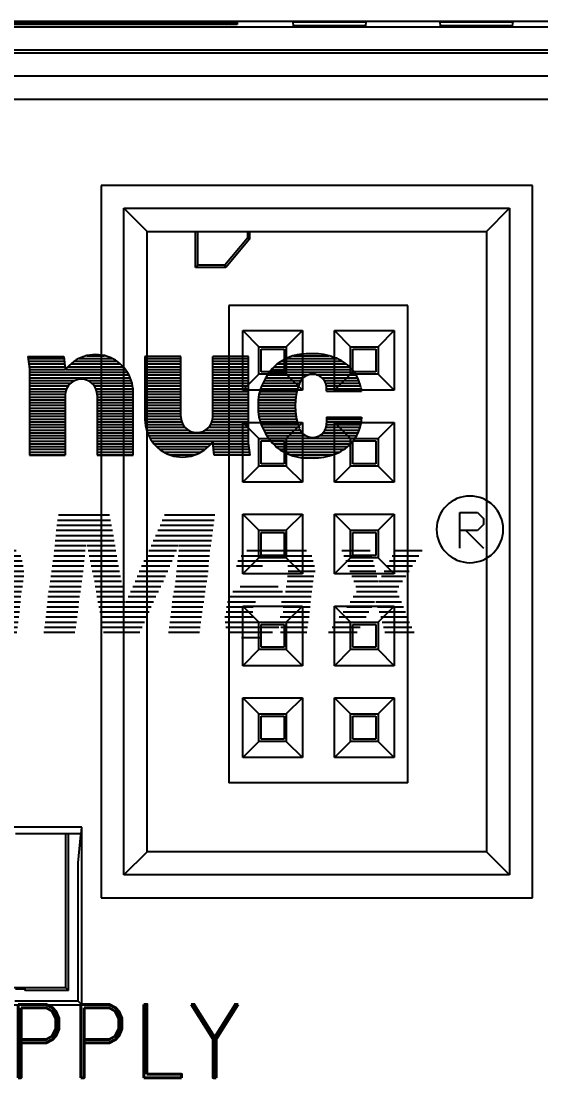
# Model space of a CAD drawing. Header units: inches. Extents: x -4 to 280, y -9 to 35.
# Drawn here: x 36.382 to 36.948, y 16.035 to 17.186 of the extents above; entities that cross this region are included whole.
import ezdxf

# ---------------------------------------------------------------- set-up
doc = ezdxf.new("R2010")
doc.units = ezdxf.units.IN
doc.header["$LTSCALE"] = 0.5
doc.header["$MEASUREMENT"] = 0
for name, color, linetype in [('cpue05', 7, 'Continuous'), ('DATABOLD', 1, 'Continuous'), ('DATAL1', 6, 'Continuous'), ('DATAL3', 181, 'Continuous'), ('PS-COVER', 177, 'Continuous')]:
    doc.layers.add(name, color=color, linetype=linetype)
doc.styles.add('ROMAND', font='romand')

# ---------------------------------------------------------------- blocks, each defined once
blk = doc.blocks.new('IC200CPUE05')
at = {"layer": 'cpue05', "linetype": 'Continuous'}
for p, q in [((-6.7022, 0.4953), (-3.1513, 0.4953)), ((-6.4002, 0.4916), (-6.8552, 0.4917)), ((-6.7101, 0.4941), (-6.4075, 0.4941)), ((-6.4124, 0.4917), (-6.4075, 0.4941)), ((-6.4075, 0.4941), (-6.4002, 0.4942)), ((-6.4075, 0.4941), (-6.4075, 0.4916)), ((-6.4002, 0.4942), (-6.4003, 0.4916)), ((-6.4002, 0.4942), (-6.4002, 0.4916)), ((-6.339, 0.4944), (-6.2597, 0.4944)), ((-6.3385, 0.4901), (-6.339, 0.4944)), ((-6.2602, 0.4901), (-6.3385, 0.4901)), ((-6.2597, 0.4944), (-6.2602, 0.4901)), ((-6.179, 0.4944), (-6.0997, 0.4944)), ((-6.1785, 0.4901), (-6.179, 0.4944)), ((-6.1002, 0.4901), (-6.1785, 0.4901)), ((-6.0997, 0.4944), (-6.1002, 0.4901)), ((-5.4462, 0.4603), (-7.2962, 0.4603)), ((-7.2462, 0.4103), (-5.4962, 0.4103)), ((-6.0783, 0.3163), (-6.5483, 0.3163)), ((-6.5483, 0.3163), (-6.5483, -0.4597)), ((-6.0783, -0.4597), (-6.0783, 0.3163)), ((-6.5235, 0.2915), (-6.1032, 0.2915)), ((-6.5235, -0.4348), (-6.5235, 0.2915)), ((-6.4983, 0.2663), (-6.5235, 0.2915)), ((-6.1283, 0.2663), (-6.1032, 0.2915)), ((-6.1032, 0.2915), (-6.1032, -0.4348)), ((-6.4983, 0.2663), (-6.1283, 0.2663)), ((-6.4983, -0.4097), (-6.4983, 0.2663)), ((-6.4453, 0.227), (-6.4453, 0.2663)), ((-6.4428, 0.2295), (-6.4428, 0.2663)), ((-6.3889, 0.2663), (-6.3889, 0.2588)), ((-6.3865, 0.2663), (-6.3865, 0.2579)), ((-6.1283, 0.2663), (-6.1283, -0.4097)), ((-6.3889, 0.2588), (-6.4135, 0.2295)), ((-6.3865, 0.2579), (-6.4124, 0.227)), ((-6.3865, 0.2579), (-6.3889, 0.2588)), ((-6.4453, 0.227), (-6.4428, 0.2295)), ((-6.4124, 0.227), (-6.4453, 0.227)), ((-6.4135, 0.2295), (-6.4428, 0.2295)), ((-6.4124, 0.227), (-6.4135, 0.2295)), ((-6.409, 0.1856), (-6.409, -0.3344)), ((-6.214, 0.1856), (-6.409, 0.1856)), ((-6.214, -0.3344), (-6.214, 0.1856)), ((-6.394, 0.1581), (-6.329, 0.1581)), ((-6.394, 0.1581), (-6.3765, 0.1406)), ((-6.394, 0.0931), (-6.394, 0.1581)), ((-6.329, 0.1581), (-6.3465, 0.1406)), ((-6.329, 0.1581), (-6.329, 0.0931)), ((-6.294, 0.1581), (-6.229, 0.1581)), ((-6.294, 0.1581), (-6.2765, 0.1406)), ((-6.294, 0.0931), (-6.294, 0.1581)), ((-6.229, 0.1581), (-6.2465, 0.1406)), ((-6.229, 0.1581), (-6.229, 0.0931)), ((-6.3765, 0.1406), (-6.3465, 0.1406)), ((-6.3765, 0.1106), (-6.3765, 0.1406)), ((-6.3465, 0.1406), (-6.3465, 0.1106)), ((-6.2765, 0.1106), (-6.2765, 0.1406)), ((-6.2765, 0.1406), (-6.2465, 0.1406)), ((-6.2465, 0.1406), (-6.2465, 0.1106)), ((-6.374, 0.1381), (-6.349, 0.1381)), ((-6.374, 0.1131), (-6.374, 0.1381)), ((-6.349, 0.1381), (-6.349, 0.1131)), ((-6.274, 0.1381), (-6.249, 0.1381)), ((-6.274, 0.1131), (-6.274, 0.1381)), ((-6.249, 0.1381), (-6.249, 0.1131)), ((-6.3765, 0.1106), (-6.394, 0.0931)), ((-6.3465, 0.1106), (-6.3765, 0.1106)), ((-6.349, 0.1131), (-6.374, 0.1131)), ((-6.3465, 0.1106), (-6.329, 0.0931)), ((-6.2765, 0.1106), (-6.294, 0.0931)), ((-6.2465, 0.1106), (-6.2765, 0.1106)), ((-6.249, 0.1131), (-6.274, 0.1131)), ((-6.2465, 0.1106), (-6.229, 0.0931)), ((-6.329, 0.0931), (-6.394, 0.0931)), ((-6.229, 0.0931), (-6.294, 0.0931)), ((-6.394, -0.0069), (-6.394, 0.0581)), ((-6.394, 0.0581), (-6.329, 0.0581)), ((-6.394, 0.0581), (-6.3765, 0.0406)), ((-6.329, 0.0581), (-6.3465, 0.0406)), ((-6.329, 0.0581), (-6.329, -0.0069)), ((-6.294, -0.0069), (-6.294, 0.0581)), ((-6.294, 0.0581), (-6.229, 0.0581)), ((-6.294, 0.0581), (-6.2765, 0.0406)), ((-6.229, 0.0581), (-6.2465, 0.0406)), ((-6.229, 0.0581), (-6.229, -0.0069)), ((-6.3765, 0.0406), (-6.3465, 0.0406)), ((-6.3765, 0.0106), (-6.3765, 0.0406)), ((-6.374, 0.0381), (-6.349, 0.0381)), ((-6.374, 0.0131), (-6.374, 0.0381)), ((-6.349, 0.0381), (-6.349, 0.0131)), ((-6.3465, 0.0406), (-6.3465, 0.0106)), ((-6.2765, 0.0106), (-6.2765, 0.0406)), ((-6.2765, 0.0406), (-6.2465, 0.0406)), ((-6.274, 0.0381), (-6.249, 0.0381)), ((-6.274, 0.0131), (-6.274, 0.0381)), ((-6.249, 0.0381), (-6.249, 0.0131)), ((-6.2465, 0.0406), (-6.2465, 0.0106)), ((-6.349, 0.0131), (-6.374, 0.0131)), ((-6.249, 0.0131), (-6.274, 0.0131)), ((-6.3765, 0.0106), (-6.394, -0.0069)), ((-6.3465, 0.0106), (-6.3765, 0.0106)), ((-6.3465, 0.0106), (-6.329, -0.0069)), ((-6.2765, 0.0106), (-6.294, -0.0069)), ((-6.2465, 0.0106), (-6.2765, 0.0106)), ((-6.2465, 0.0106), (-6.229, -0.0069)), ((-6.329, -0.0069), (-6.394, -0.0069)), ((-6.229, -0.0069), (-6.294, -0.0069)), ((-6.394, -0.0419), (-6.329, -0.0419)), ((-6.394, -0.0419), (-6.3765, -0.0594)), ((-6.394, -0.1069), (-6.394, -0.0419)), ((-6.329, -0.0419), (-6.3465, -0.0594)), ((-6.329, -0.0419), (-6.329, -0.1069)), ((-6.294, -0.0419), (-6.229, -0.0419)), ((-6.294, -0.0419), (-6.2765, -0.0594)), ((-6.294, -0.1069), (-6.294, -0.0419)), ((-6.229, -0.0419), (-6.2465, -0.0594)), ((-6.229, -0.0419), (-6.229, -0.1069)), ((-6.3765, -0.0594), (-6.3465, -0.0594)), ((-6.3765, -0.0894), (-6.3765, -0.0594)), ((-6.374, -0.0619), (-6.349, -0.0619)), ((-6.374, -0.0869), (-6.374, -0.0619)), ((-6.349, -0.0619), (-6.349, -0.0869)), ((-6.3465, -0.0594), (-6.3465, -0.0894)), ((-6.2765, -0.0894), (-6.2765, -0.0594)), ((-6.2765, -0.0594), (-6.2465, -0.0594)), ((-6.274, -0.0619), (-6.249, -0.0619)), ((-6.274, -0.0869), (-6.274, -0.0619)), ((-6.249, -0.0619), (-6.249, -0.0869)), ((-6.2465, -0.0594), (-6.2465, -0.0894)), ((-6.3765, -0.0894), (-6.394, -0.1069)), ((-6.3465, -0.0894), (-6.3765, -0.0894)), ((-6.349, -0.0869), (-6.374, -0.0869)), ((-6.3465, -0.0894), (-6.329, -0.1069)), ((-6.2765, -0.0894), (-6.294, -0.1069)), ((-6.2465, -0.0894), (-6.2765, -0.0894)), ((-6.249, -0.0869), (-6.274, -0.0869)), ((-6.2465, -0.0894), (-6.229, -0.1069)), ((-6.329, -0.1069), (-6.394, -0.1069)), ((-6.229, -0.1069), (-6.294, -0.1069)), ((-6.394, -0.2069), (-6.394, -0.1419)), ((-6.394, -0.1419), (-6.329, -0.1419)), ((-6.394, -0.1419), (-6.3765, -0.1594)), ((-6.329, -0.1419), (-6.3465, -0.1594)), ((-6.329, -0.1419), (-6.329, -0.2069)), ((-6.294, -0.1419), (-6.229, -0.1419)), ((-6.294, -0.2069), (-6.294, -0.1419)), ((-6.294, -0.1419), (-6.2765, -0.1594)), ((-6.229, -0.1419), (-6.2465, -0.1594)), ((-6.229, -0.1419), (-6.229, -0.2069)), ((-6.3765, -0.1894), (-6.3765, -0.1594)), ((-6.3765, -0.1594), (-6.3465, -0.1594)), ((-6.3465, -0.1594), (-6.3465, -0.1894)), ((-6.2765, -0.1894), (-6.2765, -0.1594)), ((-6.2765, -0.1594), (-6.2465, -0.1594)), ((-6.2465, -0.1594), (-6.2465, -0.1894)), ((-6.374, -0.1869), (-6.374, -0.1619)), ((-6.374, -0.1619), (-6.349, -0.1619)), ((-6.349, -0.1619), (-6.349, -0.1869)), ((-6.274, -0.1869), (-6.274, -0.1619)), ((-6.274, -0.1619), (-6.249, -0.1619)), ((-6.249, -0.1619), (-6.249, -0.1869)), ((-6.3765, -0.1894), (-6.394, -0.2069)), ((-6.3465, -0.1894), (-6.3765, -0.1894)), ((-6.349, -0.1869), (-6.374, -0.1869)), ((-6.3465, -0.1894), (-6.329, -0.2069)), ((-6.2765, -0.1894), (-6.294, -0.2069)), ((-6.2465, -0.1894), (-6.2765, -0.1894)), ((-6.249, -0.1869), (-6.274, -0.1869)), ((-6.2465, -0.1894), (-6.229, -0.2069)), ((-6.329, -0.2069), (-6.394, -0.2069)), ((-6.229, -0.2069), (-6.294, -0.2069)), ((-6.394, -0.2419), (-6.329, -0.2419)), ((-6.394, -0.2419), (-6.3765, -0.2594)), ((-6.394, -0.3069), (-6.394, -0.2419)), ((-6.329, -0.2419), (-6.3465, -0.2594)), ((-6.329, -0.2419), (-6.329, -0.3069)), ((-6.294, -0.2419), (-6.229, -0.2419)), ((-6.294, -0.2419), (-6.2765, -0.2594)), ((-6.294, -0.3069), (-6.294, -0.2419)), ((-6.229, -0.2419), (-6.2465, -0.2594)), ((-6.229, -0.2419), (-6.229, -0.3069)), ((-6.3765, -0.2594), (-6.3465, -0.2594)), ((-6.3765, -0.2894), (-6.3765, -0.2594)), ((-6.374, -0.2619), (-6.349, -0.2619)), ((-6.374, -0.2869), (-6.374, -0.2619)), ((-6.349, -0.2619), (-6.349, -0.2869)), ((-6.3465, -0.2594), (-6.3465, -0.2894)), ((-6.2765, -0.2894), (-6.2765, -0.2594)), ((-6.2765, -0.2594), (-6.2465, -0.2594)), ((-6.274, -0.2619), (-6.249, -0.2619)), ((-6.274, -0.2869), (-6.274, -0.2619)), ((-6.249, -0.2619), (-6.249, -0.2869)), ((-6.2465, -0.2594), (-6.2465, -0.2894)), ((-6.349, -0.2869), (-6.374, -0.2869)), ((-6.249, -0.2869), (-6.274, -0.2869)), ((-6.3765, -0.2894), (-6.394, -0.3069)), ((-6.3465, -0.2894), (-6.3765, -0.2894)), ((-6.3465, -0.2894), (-6.329, -0.3069)), ((-6.2765, -0.2894), (-6.294, -0.3069)), ((-6.2465, -0.2894), (-6.2765, -0.2894)), ((-6.2465, -0.2894), (-6.229, -0.3069)), ((-6.329, -0.3069), (-6.394, -0.3069)), ((-6.229, -0.3069), (-6.294, -0.3069)), ((-6.214, -0.3344), (-6.409, -0.3344)), ((-6.5695, -0.383), (-6.7852, -0.383)), ((-6.5702, -0.39), (-6.6415, -0.39)), ((-6.587, -0.39), (-6.587, -0.5575)), ((-6.5839, -0.5606), (-6.5839, -0.39)), ((-6.5733, -0.4215), (-6.5703, -0.3912)), ((-6.5702, -0.39), (-6.5695, -0.383)), ((-6.5695, -0.5762), (-6.5695, -0.383)), ((-6.5235, -0.4348), (-6.4983, -0.4097)), ((-6.1283, -0.4097), (-6.4983, -0.4097)), ((-6.1032, -0.4348), (-6.1283, -0.4097)), ((-6.5733, -0.5715), (-6.5733, -0.4215)), ((-6.1032, -0.4348), (-6.5235, -0.4348)), ((-6.5483, -0.4597), (-6.0783, -0.4597)), ((-6.7551, -0.5575), (-6.587, -0.5575)), ((-6.6318, -0.5589), (-6.6309, -0.5606)), ((-6.5839, -0.5606), (-6.6309, -0.5606)), ((-6.587, -0.5575), (-6.5839, -0.5606)), ((-6.6423, -0.5719), (-6.5737, -0.5719)), ((-6.5737, -0.5719), (-6.5733, -0.5715)), ((-6.5737, -0.5719), (-6.5695, -0.5762)), ((-6.7852, -0.5762), (-6.5695, -0.5762))]:
    blk.add_line(p, q, dxfattribs=at)
for points in [[(-7.2954, 0.4892), (-7.1778, 0.4892), (-7.0603, 0.4892, 0), (-6.9427, 0.4892), (-6.8251, 0.4892), (-6.7073, 0.4892), (-6.5899, 0.4892), (-6.4733, 0.4892), (-6.3548, 0.4892), (-6.2335, 0.4892), (-6.1196, 0.4892), (-6.0167, 0.4892), (-5.8845, 0.4892), (-5.6809, 0.4892), (-5.4142, 0.4892)], [(-7.3004, 0.4642), (-7.2218, 0.4642, 0), (-7.1432, 0.4642, 0), (-7.0646, 0.4642, 0), (-6.986, 0.4642), (-6.9074, 0.4642), (-6.8288, 0.4642), (-6.7503, 0.4642), (-6.6717, 0.4642), (-6.5931, 0.4642), (-6.5145, 0.4642), (-6.4359, 0.4642), (-6.3573, 0.4642), (-6.2785, 0.4642), (-6.2001, 0.4642), (-6.1222, 0.4642), (-6.0429, 0.4642), (-5.9619, 0.4642), (-5.8857, 0.4642), (-5.8169, 0.4642), (-5.7286, 0.4642), (-5.5925, 0.4642), (-5.4142, 0.4642)], [(-6.5703, -0.3912), (-6.5703, -0.3912, 0.004792), (-6.5703, -0.3911, 0.003311), (-6.5703, -0.3911, 0.002407), (-6.5703, -0.391, 0.00185), (-6.5703, -0.391, 0.001397), (-6.5703, -0.3909, 0.001066), (-6.5703, -0.3909, 0.000967), (-6.5703, -0.3908, 0.000941), (-6.5703, -0.3907, 0.000599), (-6.5703, -0.3906, 0.000198), (-6.5703, -0.3905, 0.0007), (-6.5703, -0.3904, 0.000935), (-6.5703, -0.3902, 0.000379), (-6.5703, -0.39, 0.000186)], [(-6.6418, -0.5588), (-6.6407, -0.5588, -0.000414), (-6.6398, -0.5588, -0.000447), (-6.6388, -0.5588, -0.00047), (-6.6379, -0.5588, -0.00049), (-6.637, -0.5588, -0.000512), (-6.6362, -0.5588, -0.000523), (-6.6355, -0.5588, -0.00064), (-6.6347, -0.5588, -0.0009), (-6.6341, -0.5588, -0.000856), (-6.6335, -0.5588, -0.000313), (-6.633, -0.5589, -0.001589), (-6.6326, -0.5589, -0.005735), (-6.6322, -0.5589, -0.007365), (-6.6318, -0.5589, -0.007396)]]:
    blk.add_lwpolyline(points, format="xyb", dxfattribs=at)
blk.add_lwpolyline([(-6.4124, 0.4916), (-6.4124, 0.4916), (-6.4124, 0.4916), (-6.4124, 0.4916), (-6.4124, 0.4916), (-6.4124, 0.4916), (-6.4124, 0.4917)], dxfattribs=at)
blk = doc.blocks.new('VMAX_R')
at = {"layer": 'DATAL1', "color": 6}
for p, q in [((0.77652, 0.08123), (0.77652, 0.10957)), ((0.77652, 0.10957), (0.79068, 0.10957)), ((0.79068, 0.10957), (0.79541, 0.10485)), ((0.03213, 0.10771), (0.05923, 0.10771)), ((0.0327, 0.10366), (0.05985, 0.10366)), ((0.10004, 0.10366), (0.12652, 0.10366)), ((0.10164, 0.10771), (0.12805, 0.10771)), ((0.45718, 0.10366), (0.49909, 0.10366)), ((0.45777, 0.10771), (0.49824, 0.10771)), ((0.54023, 0.10366), (0.58156, 0.10366)), ((0.54194, 0.10771), (0.58212, 0.10771)), ((0.79541, 0.10485), (0.79541, 0.10012)), ((0.03326, 0.09961), (0.06047, 0.09961)), ((0.03383, 0.09556), (0.06107, 0.09556)), ((0.09683, 0.09556), (0.12347, 0.09556)), ((0.09844, 0.09961), (0.12499, 0.09961)), ((0.45601, 0.09556), (0.50073, 0.09556)), ((0.45659, 0.09961), (0.49993, 0.09961)), ((0.53678, 0.09556), (0.58042, 0.09556)), ((0.53852, 0.09961), (0.58099, 0.09961)), ((0.77652, 0.0954), (0.77651, 0.0954)), ((0.79068, 0.0954), (0.77652, 0.0954)), ((0.78124, 0.0954), (0.79541, 0.08123)), ((0.79541, 0.10012), (0.79068, 0.0954)), ((0.03456, 0.09151), (0.06146, 0.09151)), ((0.03531, 0.08746), (0.06185, 0.08746)), ((0.09358, 0.08746), (0.12015, 0.08746)), ((0.09521, 0.09151), (0.12182, 0.09151)), ((0.45526, 0.08746), (0.50211, 0.08746)), ((0.45562, 0.09151), (0.50142, 0.09151)), ((0.53316, 0.08746), (0.5793, 0.08746)), ((0.53497, 0.09151), (0.57986, 0.09151)), ((0.03606, 0.08341), (0.06224, 0.08341)), ((0.03681, 0.07936), (0.06266, 0.07936)), ((0.09033, 0.07936), (0.11681, 0.07936)), ((0.09196, 0.08341), (0.11848, 0.08341)), ((0.14117, 0.07936), (0.1859, 0.07936)), ((0.21486, 0.07936), (0.23544, 0.07936)), ((0.24244, 0.07936), (0.26744, 0.07936)), ((0.2937, 0.07936), (0.34091, 0.07936)), ((0.37689, 0.07936), (0.42431, 0.07936)), ((0.45455, 0.07936), (0.47917, 0.07936)), ((0.45491, 0.08341), (0.4796, 0.08341)), ((0.48049, 0.08341), (0.50279, 0.08341)), ((0.48134, 0.07936), (0.50345, 0.07936)), ((0.52948, 0.07936), (0.55145, 0.07936)), ((0.53136, 0.08341), (0.55316, 0.08341)), ((0.55337, 0.07936), (0.57817, 0.07936)), ((0.5538, 0.08341), (0.57873, 0.08341)), ((0.60734, 0.07936), (0.65473, 0.07936)), ((0.68277, 0.07936), (0.70548, 0.07936)), ((0.72476, 0.07936), (0.74666, 0.07936)), ((0.03746, 0.07531), (0.06328, 0.07531)), ((0.03802, 0.07126), (0.0639, 0.07126)), ((0.03859, 0.06721), (0.06452, 0.06721)), ((0.08544, 0.06721), (0.11162, 0.06721)), ((0.08707, 0.07126), (0.11336, 0.07126)), ((0.0887, 0.07531), (0.1151, 0.07531)), ((0.12995, 0.06721), (0.15067, 0.06721)), ((0.13232, 0.07126), (0.19218, 0.07126)), ((0.13468, 0.07531), (0.1907, 0.07531)), ((0.17234, 0.06721), (0.1931, 0.06721)), ((0.21349, 0.06721), (0.27099, 0.06721)), ((0.21395, 0.07126), (0.27062, 0.07126)), ((0.21441, 0.07531), (0.23475, 0.07531)), ((0.23798, 0.07531), (0.27024, 0.07531)), ((0.28287, 0.06721), (0.30454, 0.06721)), ((0.28441, 0.07126), (0.34723, 0.07126)), ((0.28729, 0.07531), (0.34564, 0.07531)), ((0.32595, 0.06721), (0.34836, 0.06721)), ((0.36878, 0.06721), (0.38951, 0.06721)), ((0.36997, 0.07126), (0.42892, 0.07126)), ((0.37241, 0.07531), (0.42787, 0.07531)), ((0.40961, 0.06721), (0.42984, 0.06721)), ((0.4529, 0.06721), (0.47787, 0.06721)), ((0.45348, 0.07126), (0.4783, 0.07126)), ((0.45407, 0.07531), (0.47873, 0.07531)), ((0.48218, 0.07531), (0.5041, 0.07531)), ((0.48303, 0.07126), (0.50475, 0.07126)), ((0.48387, 0.06721), (0.5054, 0.06721)), ((0.52376, 0.06721), (0.54632, 0.06721)), ((0.52567, 0.07126), (0.54803, 0.07126)), ((0.52757, 0.07531), (0.54974, 0.07531)), ((0.55208, 0.06721), (0.57697, 0.06721)), ((0.5525, 0.07126), (0.57734, 0.07126)), ((0.55293, 0.07531), (0.57771, 0.07531)), ((0.59916, 0.06721), (0.61995, 0.06721)), ((0.60039, 0.07126), (0.66013, 0.07126)), ((0.60286, 0.07531), (0.659, 0.07531)), ((0.64006, 0.06721), (0.66108, 0.06721)), ((0.68442, 0.07531), (0.7066, 0.07531)), ((0.68606, 0.07126), (0.70773, 0.07126)), ((0.6877, 0.06721), (0.70882, 0.06721)), ((0.71863, 0.06721), (0.73899, 0.06721)), ((0.72068, 0.07126), (0.74154, 0.07126)), ((0.72272, 0.07531), (0.7441, 0.07531)), ((0.03916, 0.06316), (0.06513, 0.06316)), ((0.03973, 0.05911), (0.06572, 0.05911)), ((0.08221, 0.05911), (0.10815, 0.05911)), ((0.08381, 0.06316), (0.10988, 0.06316)), ((0.1275, 0.05911), (0.14849, 0.05911)), ((0.12871, 0.06316), (0.14924, 0.06316)), ((0.17344, 0.05911), (0.19365, 0.05911)), ((0.17351, 0.06316), (0.19356, 0.06316)), ((0.21258, 0.05911), (0.23396, 0.05911)), ((0.21303, 0.06316), (0.23593, 0.06316)), ((0.25027, 0.06316), (0.271, 0.06316)), ((0.25108, 0.05911), (0.27051, 0.05911)), ((0.28146, 0.05911), (0.30292, 0.05911)), ((0.28198, 0.06316), (0.30292, 0.06316)), ((0.40934, 0.05911), (0.4303, 0.05911)), ((0.40967, 0.06316), (0.43041, 0.06316)), ((0.45173, 0.05911), (0.477, 0.05911)), ((0.45231, 0.06316), (0.47743, 0.06316)), ((0.48472, 0.06316), (0.50624, 0.06316)), ((0.48556, 0.05911), (0.50709, 0.05911)), ((0.52033, 0.05911), (0.5429, 0.05911)), ((0.52205, 0.06316), (0.54461, 0.06316)), ((0.55126, 0.05911), (0.57614, 0.05911)), ((0.55167, 0.06316), (0.5766, 0.06316)), ((0.63975, 0.05911), (0.66074, 0.05911)), ((0.64012, 0.06316), (0.66167, 0.06316)), ((0.68931, 0.06316), (0.70978, 0.06316)), ((0.69086, 0.05911), (0.71075, 0.05911)), ((0.71439, 0.05911), (0.73366, 0.05911)), ((0.71651, 0.06316), (0.73637, 0.06316)), ((0.04032, 0.05506), (0.06631, 0.05506)), ((0.04091, 0.05101), (0.06689, 0.05101)), ((0.079, 0.05101), (0.1047, 0.05101)), ((0.0806, 0.05506), (0.10642, 0.05506)), ((0.12559, 0.05101), (0.19262, 0.05101)), ((0.12629, 0.05506), (0.14778, 0.05506)), ((0.17249, 0.05506), (0.19308, 0.05506)), ((0.21153, 0.05101), (0.23278, 0.05101)), ((0.21212, 0.05506), (0.23337, 0.05506)), ((0.25106, 0.05506), (0.27019, 0.05506)), ((0.28183, 0.05506), (0.30793, 0.05506)), ((0.28291, 0.05101), (0.33425, 0.05101)), ((0.37149, 0.05101), (0.40117, 0.05101)), ((0.40838, 0.05101), (0.42916, 0.05101)), ((0.40901, 0.05506), (0.42973, 0.05506)), ((0.45059, 0.05101), (0.4759, 0.05101)), ((0.45116, 0.05506), (0.47652, 0.05506)), ((0.48636, 0.05506), (0.50793, 0.05506)), ((0.48701, 0.05101), (0.50873, 0.05101)), ((0.51689, 0.05101), (0.53916, 0.05101)), ((0.51862, 0.05506), (0.54118, 0.05506)), ((0.55016, 0.05101), (0.57496, 0.05101)), ((0.55084, 0.05506), (0.57555, 0.05506)), ((0.60226, 0.05101), (0.63226, 0.05101)), ((0.63875, 0.05101), (0.65956, 0.05101)), ((0.63938, 0.05506), (0.66015, 0.05506)), ((0.69242, 0.05506), (0.71171, 0.05506)), ((0.69397, 0.05101), (0.72823, 0.05101)), ((0.71227, 0.05506), (0.73094, 0.05506)), ((0.04149, 0.04696), (0.06748, 0.04696)), ((0.04208, 0.04291), (0.06808, 0.04291)), ((0.07551, 0.04291), (0.10125, 0.04291)), ((0.07734, 0.04696), (0.10298, 0.04696)), ((0.12476, 0.04291), (0.14583, 0.04291)), ((0.12518, 0.04696), (0.19228, 0.04696)), ((0.21021, 0.04291), (0.23131, 0.04291)), ((0.21087, 0.04696), (0.23206, 0.04696)), ((0.28477, 0.04696), (0.34293, 0.04696)), ((0.29156, 0.04291), (0.34566, 0.04291)), ((0.3626, 0.04291), (0.42803, 0.04291)), ((0.36599, 0.04696), (0.40551, 0.04696)), ((0.4077, 0.04696), (0.42859, 0.04696)), ((0.44951, 0.04291), (0.47464, 0.04291)), ((0.45003, 0.04696), (0.47527, 0.04696)), ((0.48766, 0.04696), (0.5094, 0.04696)), ((0.48831, 0.04291), (0.51006, 0.04291)), ((0.51327, 0.04291), (0.53514, 0.04291)), ((0.51508, 0.04696), (0.53715, 0.04696)), ((0.54878, 0.04291), (0.57379, 0.04291)), ((0.54947, 0.04696), (0.57438, 0.04696)), ((0.59299, 0.04291), (0.65839, 0.04291)), ((0.59635, 0.04696), (0.63587, 0.04696)), ((0.63806, 0.04696), (0.65897, 0.04696)), ((0.69195, 0.04291), (0.72845, 0.04291)), ((0.69447, 0.04696), (0.72668, 0.04696)), ((0.04265, 0.03886), (0.06867, 0.03886)), ((0.04322, 0.03481), (0.06927, 0.03481)), ((0.07185, 0.03481), (0.09775, 0.03481)), ((0.07368, 0.03886), (0.0995, 0.03886)), ((0.1235, 0.03481), (0.1452, 0.03481)), ((0.12435, 0.03886), (0.14552, 0.03886)), ((0.20911, 0.03481), (0.23, 0.03481)), ((0.20957, 0.03886), (0.23056, 0.03886)), ((0.31695, 0.03886), (0.34674, 0.03886)), ((0.32449, 0.03481), (0.34639, 0.03481)), ((0.36021, 0.03481), (0.38197, 0.03481)), ((0.36137, 0.03886), (0.38384, 0.03886)), ((0.40451, 0.03886), (0.42762, 0.03886)), ((0.40571, 0.03481), (0.42721, 0.03481)), ((0.44872, 0.03481), (0.47367, 0.03481)), ((0.44911, 0.03886), (0.4741, 0.03886)), ((0.48905, 0.03886), (0.51073, 0.03886)), ((0.4899, 0.03481), (0.53156, 0.03481)), ((0.51147, 0.03886), (0.53327, 0.03886)), ((0.54779, 0.03481), (0.57261, 0.03481)), ((0.54822, 0.03886), (0.5732, 0.03886)), ((0.59139, 0.03481), (0.61234, 0.03481)), ((0.59217, 0.03886), (0.6142, 0.03886)), ((0.63492, 0.03886), (0.658, 0.03886)), ((0.63615, 0.03481), (0.65761, 0.03481)), ((0.68688, 0.03481), (0.70659, 0.03481)), ((0.68944, 0.03886), (0.70883, 0.03886)), ((0.70983, 0.03886), (0.73022, 0.03886)), ((0.71118, 0.03481), (0.73196, 0.03481)), ((0.04379, 0.03076), (0.096, 0.03076)), ((0.04436, 0.02671), (0.09426, 0.02671)), ((0.1235, 0.03076), (0.14424, 0.03076)), ((0.12449, 0.02671), (0.14533, 0.02671)), ((0.16742, 0.02671), (0.1883, 0.02671)), ((0.2082, 0.02671), (0.22904, 0.02671)), ((0.20865, 0.03076), (0.22952, 0.03076)), ((0.27659, 0.02671), (0.29941, 0.02671)), ((0.32357, 0.02671), (0.34412, 0.02671)), ((0.32454, 0.03076), (0.34521, 0.03076)), ((0.35945, 0.02671), (0.38143, 0.02671)), ((0.3597, 0.03076), (0.38107, 0.03076)), ((0.4036, 0.02671), (0.42636, 0.02671)), ((0.40571, 0.03076), (0.4268, 0.03076)), ((0.44791, 0.02671), (0.47281, 0.02671)), ((0.44833, 0.03076), (0.47324, 0.03076)), ((0.49074, 0.03076), (0.52985, 0.03076)), ((0.49159, 0.02671), (0.52814, 0.02671)), ((0.54692, 0.02671), (0.57143, 0.02671)), ((0.54735, 0.03076), (0.57202, 0.03076)), ((0.5899, 0.02671), (0.6126, 0.02671)), ((0.59093, 0.03076), (0.61217, 0.03076)), ((0.63398, 0.02671), (0.6568, 0.02671)), ((0.63615, 0.03076), (0.65722, 0.03076)), ((0.68087, 0.02671), (0.7021, 0.02671)), ((0.68388, 0.03076), (0.70434, 0.03076)), ((0.71253, 0.03076), (0.73349, 0.03076)), ((0.71388, 0.02671), (0.73501, 0.02671)), ((0.04495, 0.02266), (0.09254, 0.02266)), ((0.04553, 0.01861), (0.09081, 0.01861)), ((0.12556, 0.02266), (0.15365, 0.02266)), ((0.12664, 0.01861), (0.18374, 0.01861)), ((0.15888, 0.02266), (0.1868, 0.02266)), ((0.20731, 0.01861), (0.22807, 0.01861)), ((0.20775, 0.02266), (0.22856, 0.02266)), ((0.2771, 0.02266), (0.30194, 0.02266)), ((0.27874, 0.01861), (0.34008, 0.01861)), ((0.31724, 0.02266), (0.34303, 0.02266)), ((0.35973, 0.02266), (0.38814, 0.02266)), ((0.36025, 0.01861), (0.40236, 0.01861)), ((0.39593, 0.02266), (0.42579, 0.02266)), ((0.40392, 0.01861), (0.42523, 0.01861)), ((0.44673, 0.01861), (0.47156, 0.01861)), ((0.44732, 0.02266), (0.47221, 0.02266)), ((0.49229, 0.02266), (0.52628, 0.02266)), ((0.49294, 0.01861), (0.52438, 0.01861)), ((0.54571, 0.01861), (0.5703, 0.01861)), ((0.54634, 0.02266), (0.57087, 0.02266)), ((0.59018, 0.02266), (0.61875, 0.02266)), ((0.5907, 0.01861), (0.63274, 0.01861)), ((0.6271, 0.02266), (0.65622, 0.02266)), ((0.63441, 0.01861), (0.65563, 0.01861)), ((0.67514, 0.01861), (0.69741, 0.01861)), ((0.67791, 0.02266), (0.69977, 0.02266)), ((0.71502, 0.02266), (0.73653, 0.02266)), ((0.71608, 0.01861), (0.7384, 0.01861)), ((0.04612, 0.01456), (0.08909, 0.01456)), ((0.12984, 0.01456), (0.18019, 0.01456)), ((0.13826, 0.01051), (0.17137, 0.01051)), ((0.20688, 0.01456), (0.22759, 0.01456)), ((0.28204, 0.01456), (0.33583, 0.01456)), ((0.29174, 0.01051), (0.32835, 0.01051)), ((0.36291, 0.01456), (0.39734, 0.01456)), ((0.37223, 0.01051), (0.38762, 0.01051)), ((0.40323, 0.01456), (0.42466, 0.01456)), ((0.44614, 0.01456), (0.47091, 0.01456)), ((0.49359, 0.01456), (0.52247, 0.01456)), ((0.54509, 0.01456), (0.56973, 0.01456)), ((0.59395, 0.01456), (0.62777, 0.01456)), ((0.60321, 0.01051), (0.6186, 0.01051)), ((0.63406, 0.01456), (0.65504, 0.01456)), ((0.67237, 0.01456), (0.69505, 0.01456)), ((0.71714, 0.01456), (0.74029, 0.01456))]:
    blk.add_line(p, q, dxfattribs=at)
for start, end in [(90, 270), (270, 90)]:
    blk.add_arc((0.78459, 0.09628), 0.02646, start, end, dxfattribs=at)
blk = doc.blocks.new('IC200PWR002')
at = {"layer": 'DATAL3', "color": 0}
for p, q in [((-3.4851, -0.4205, -1.123), (-3.446, -0.4205, -1.123)), ((-3.4848, -0.4235, -1.123), (-3.4456, -0.4235, -1.123)), ((-3.4348, -0.4235, -1.123), (-3.3885, -0.4235, -1.123)), ((-3.4297, -0.4205, -1.123), (-3.3936, -0.4205, -1.123)), ((-3.4214, -0.4175, -1.123), (-3.4019, -0.4175, -1.123)), ((-3.3579, -0.4205, -1.123), (-3.3188, -0.4205, -1.123)), ((-3.3579, -0.4235, -1.123), (-3.3188, -0.4235, -1.123)), ((-3.284, -0.4205, -1.123), (-3.2449, -0.4205, -1.123)), ((-3.284, -0.4235, -1.123), (-3.2449, -0.4235, -1.123)), ((-3.2094, -0.4235, -1.123), (-3.1431, -0.4235, -1.123)), ((-3.2039, -0.4205, -1.123), (-3.1489, -0.4205, -1.123)), ((-3.196, -0.4175, -1.123), (-3.1576, -0.4175, -1.123)), ((-3.4844, -0.4265, -1.123), (-3.4453, -0.4265, -1.123)), ((-3.4841, -0.4295, -1.123), (-3.4449, -0.4295, -1.123)), ((-3.4838, -0.4325, -1.123), (-3.4447, -0.4325, -1.123)), ((-3.4838, -0.4355, -1.123), (-3.377, -0.4355, -1.123)), ((-3.4443, -0.4325, -1.123), (-3.3791, -0.4325, -1.123)), ((-3.4418, -0.4295, -1.123), (-3.3816, -0.4295, -1.123)), ((-3.4387, -0.4265, -1.123), (-3.3847, -0.4265, -1.123)), ((-3.3579, -0.4265, -1.123), (-3.3188, -0.4265, -1.123)), ((-3.3579, -0.4295, -1.123), (-3.3188, -0.4295, -1.123)), ((-3.3579, -0.4325, -1.123), (-3.3188, -0.4325, -1.123)), ((-3.3579, -0.4355, -1.123), (-3.3188, -0.4355, -1.123)), ((-3.284, -0.4265, -1.123), (-3.2449, -0.4265, -1.123)), ((-3.284, -0.4295, -1.123), (-3.2449, -0.4295, -1.123)), ((-3.284, -0.4325, -1.123), (-3.2449, -0.4325, -1.123)), ((-3.284, -0.4355, -1.123), (-3.2449, -0.4355, -1.123)), ((-3.2222, -0.4355, -1.123), (-3.1297, -0.4355, -1.123)), ((-3.2197, -0.4325, -1.123), (-3.1321, -0.4325, -1.123)), ((-3.217, -0.4295, -1.123), (-3.135, -0.4295, -1.123)), ((-3.2137, -0.4265, -1.123), (-3.1387, -0.4265, -1.123)), ((-3.4838, -0.4385, -1.123), (-3.3753, -0.4385, -1.123)), ((-3.4838, -0.4415, -1.123), (-3.3739, -0.4415, -1.123)), ((-3.4838, -0.4445, -1.123), (-3.4344, -0.4445, -1.123)), ((-3.4838, -0.4475, -1.123), (-3.439, -0.4475, -1.123)), ((-3.4201, -0.4445, -1.123), (-3.3728, -0.4445, -1.123)), ((-3.4156, -0.4475, -1.123), (-3.3719, -0.4475, -1.123)), ((-3.3579, -0.4385, -1.123), (-3.3188, -0.4385, -1.123)), ((-3.3579, -0.4415, -1.123), (-3.3188, -0.4415, -1.123)), ((-3.3579, -0.4445, -1.123), (-3.3188, -0.4445, -1.123)), ((-3.3579, -0.4475, -1.123), (-3.3188, -0.4475, -1.123)), ((-3.284, -0.4385, -1.123), (-3.2449, -0.4385, -1.123)), ((-3.284, -0.4415, -1.123), (-3.2449, -0.4415, -1.123)), ((-3.284, -0.4445, -1.123), (-3.2449, -0.4445, -1.123)), ((-3.284, -0.4475, -1.123), (-3.2449, -0.4475, -1.123)), ((-3.2294, -0.4475, -1.123), (-3.1895, -0.4475, -1.123)), ((-3.2279, -0.4445, -1.123), (-3.1879, -0.4445, -1.123)), ((-3.2262, -0.4415, -1.123), (-3.1852, -0.4415, -1.123)), ((-3.2243, -0.4385, -1.123), (-3.1797, -0.4385, -1.123)), ((-3.1708, -0.4385, -1.123), (-3.1277, -0.4385, -1.123)), ((-3.1653, -0.4415, -1.123), (-3.1261, -0.4415, -1.123)), ((-3.1626, -0.4445, -1.123), (-3.1248, -0.4445, -1.123)), ((-3.161, -0.4475, -1.123), (-3.1237, -0.4475, -1.123)), ((-3.4838, -0.4505, -1.123), (-3.4416, -0.4505, -1.123)), ((-3.4838, -0.4535, -1.123), (-3.4433, -0.4535, -1.123)), ((-3.4838, -0.4565, -1.123), (-3.4442, -0.4565, -1.123)), ((-3.4838, -0.4595, -1.123), (-3.4447, -0.4595, -1.123)), ((-3.4129, -0.4505, -1.123), (-3.3713, -0.4505, -1.123)), ((-3.4113, -0.4535, -1.123), (-3.3709, -0.4535, -1.123)), ((-3.4103, -0.4565, -1.123), (-3.3707, -0.4565, -1.123)), ((-3.4099, -0.4595, -1.123), (-3.3707, -0.4595, -1.123)), ((-3.3579, -0.4505, -1.123), (-3.3188, -0.4505, -1.123)), ((-3.3579, -0.4535, -1.123), (-3.3188, -0.4535, -1.123)), ((-3.3579, -0.4565, -1.123), (-3.3188, -0.4565, -1.123)), ((-3.3579, -0.4595, -1.123), (-3.3188, -0.4595, -1.123)), ((-3.284, -0.4505, -1.123), (-3.2449, -0.4505, -1.123)), ((-3.284, -0.4535, -1.123), (-3.2449, -0.4535, -1.123)), ((-3.284, -0.4565, -1.123), (-3.2449, -0.4565, -1.123)), ((-3.284, -0.4595, -1.123), (-3.2449, -0.4595, -1.123)), ((-3.2336, -0.4595, -1.123), (-3.193, -0.4595, -1.123)), ((-3.2328, -0.4565, -1.123), (-3.1924, -0.4565, -1.123)), ((-3.2319, -0.4535, -1.123), (-3.1916, -0.4535, -1.123)), ((-3.2307, -0.4505, -1.123), (-3.1906, -0.4505, -1.123)), ((-3.1602, -0.4505, -1.123), (-3.1229, -0.4505, -1.123)), ((-3.1599, -0.4535, -1.123), (-3.1224, -0.4535, -1.123)), ((-3.4838, -0.4625, -1.123), (-3.4447, -0.4625, -1.123)), ((-3.4838, -0.4655, -1.123), (-3.4447, -0.4655, -1.123)), ((-3.4838, -0.4685, -1.123), (-3.4447, -0.4685, -1.123)), ((-3.4838, -0.4715, -1.123), (-3.4447, -0.4715, -1.123)), ((-3.4099, -0.4625, -1.123), (-3.3707, -0.4625, -1.123)), ((-3.4099, -0.4655, -1.123), (-3.3707, -0.4655, -1.123)), ((-3.4099, -0.4685, -1.123), (-3.3707, -0.4685, -1.123)), ((-3.4099, -0.4715, -1.123), (-3.3707, -0.4715, -1.123)), ((-3.3579, -0.4625, -1.123), (-3.3188, -0.4625, -1.123)), ((-3.3579, -0.4655, -1.123), (-3.3188, -0.4655, -1.123)), ((-3.3579, -0.4685, -1.123), (-3.3188, -0.4685, -1.123)), ((-3.3579, -0.4715, -1.123), (-3.3188, -0.4715, -1.123)), ((-3.284, -0.4625, -1.123), (-3.2449, -0.4625, -1.123)), ((-3.284, -0.4655, -1.123), (-3.2449, -0.4655, -1.123)), ((-3.284, -0.4685, -1.123), (-3.2449, -0.4685, -1.123)), ((-3.284, -0.4715, -1.123), (-3.2449, -0.4715, -1.123)), ((-3.2346, -0.4685, -1.123), (-3.1941, -0.4685, -1.123)), ((-3.2346, -0.4715, -1.123), (-3.1942, -0.4715, -1.123)), ((-3.2345, -0.4655, -1.123), (-3.1939, -0.4655, -1.123)), ((-3.2341, -0.4625, -1.123), (-3.1935, -0.4625, -1.123)), ((-3.4838, -0.4745, -1.123), (-3.4447, -0.4745, -1.123)), ((-3.4838, -0.4775, -1.123), (-3.4447, -0.4775, -1.123)), ((-3.4838, -0.4805, -1.123), (-3.4447, -0.4805, -1.123)), ((-3.4838, -0.4835, -1.123), (-3.4447, -0.4835, -1.123)), ((-3.4099, -0.4745, -1.123), (-3.3707, -0.4745, -1.123)), ((-3.4099, -0.4775, -1.123), (-3.3707, -0.4775, -1.123)), ((-3.4099, -0.4805, -1.123), (-3.3707, -0.4805, -1.123)), ((-3.4099, -0.4835, -1.123), (-3.3707, -0.4835, -1.123)), ((-3.3579, -0.4745, -1.123), (-3.3188, -0.4745, -1.123)), ((-3.3579, -0.4775, -1.123), (-3.3188, -0.4775, -1.123)), ((-3.3579, -0.4805, -1.123), (-3.3188, -0.4805, -1.123)), ((-3.3579, -0.4835, -1.123), (-3.3188, -0.4835, -1.123)), ((-3.284, -0.4745, -1.123), (-3.2449, -0.4745, -1.123)), ((-3.284, -0.4775, -1.123), (-3.2449, -0.4775, -1.123)), ((-3.284, -0.4805, -1.123), (-3.2449, -0.4805, -1.123)), ((-3.284, -0.4835, -1.123), (-3.2449, -0.4835, -1.123)), ((-3.2347, -0.4745, -1.123), (-3.1942, -0.4745, -1.123)), ((-3.2346, -0.4775, -1.123), (-3.194, -0.4775, -1.123)), ((-3.2343, -0.4805, -1.123), (-3.1937, -0.4805, -1.123)), ((-3.2338, -0.4835, -1.123), (-3.1932, -0.4835, -1.123)), ((-3.4838, -0.4865, -1.123), (-3.4447, -0.4865, -1.123)), ((-3.4838, -0.4895, -1.123), (-3.4447, -0.4895, -1.123)), ((-3.4838, -0.4925, -1.123), (-3.4447, -0.4925, -1.123)), ((-3.4099, -0.4865, -1.123), (-3.3707, -0.4865, -1.123)), ((-3.4099, -0.4895, -1.123), (-3.3707, -0.4895, -1.123)), ((-3.4099, -0.4925, -1.123), (-3.3707, -0.4925, -1.123)), ((-3.3579, -0.4865, -1.123), (-3.3186, -0.4865, -1.123)), ((-3.3579, -0.4895, -1.123), (-3.3179, -0.4895, -1.123)), ((-3.3576, -0.4925, -1.123), (-3.3165, -0.4925, -1.123)), ((-3.2863, -0.4925, -1.123), (-3.2449, -0.4925, -1.123)), ((-3.2849, -0.4895, -1.123), (-3.2449, -0.4895, -1.123)), ((-3.2842, -0.4865, -1.123), (-3.2449, -0.4865, -1.123)), ((-3.2332, -0.4865, -1.123), (-3.1926, -0.4865, -1.123)), ((-3.2323, -0.4895, -1.123), (-3.1919, -0.4895, -1.123)), ((-3.2312, -0.4925, -1.123), (-3.191, -0.4925, -1.123)), ((-3.16, -0.4925, -1.123), (-3.1226, -0.4925, -1.123)), ((-3.1599, -0.4865, -1.123), (-3.1222, -0.4865, -1.123)), ((-3.1599, -0.4895, -1.123), (-3.1224, -0.4895, -1.123)), ((-3.4838, -0.4955, -1.123), (-3.4447, -0.4955, -1.123)), ((-3.4838, -0.4985, -1.123), (-3.4447, -0.4985, -1.123)), ((-3.4838, -0.5015, -1.123), (-3.4447, -0.5015, -1.123)), ((-3.4838, -0.5045, -1.123), (-3.4447, -0.5045, -1.123)), ((-3.4099, -0.4955, -1.123), (-3.3707, -0.4955, -1.123)), ((-3.4099, -0.4985, -1.123), (-3.3707, -0.4985, -1.123)), ((-3.4099, -0.5015, -1.123), (-3.3707, -0.5015, -1.123)), ((-3.4099, -0.5045, -1.123), (-3.3707, -0.5045, -1.123)), ((-3.3571, -0.4955, -1.123), (-3.3144, -0.4955, -1.123)), ((-3.3563, -0.4985, -1.123), (-3.3109, -0.4985, -1.123)), ((-3.3553, -0.5015, -1.123), (-3.2449, -0.5015, -1.123)), ((-3.354, -0.5045, -1.123), (-3.2449, -0.5045, -1.123)), ((-3.2919, -0.4985, -1.123), (-3.2449, -0.4985, -1.123)), ((-3.2884, -0.4955, -1.123), (-3.2449, -0.4955, -1.123)), ((-3.23, -0.4955, -1.123), (-3.19, -0.4955, -1.123)), ((-3.2285, -0.4985, -1.123), (-3.1887, -0.4985, -1.123)), ((-3.227, -0.5015, -1.123), (-3.1865, -0.5015, -1.123)), ((-3.2252, -0.5045, -1.123), (-3.1827, -0.5045, -1.123)), ((-3.1678, -0.5045, -1.123), (-3.127, -0.5045, -1.123)), ((-3.164, -0.5015, -1.123), (-3.1255, -0.5015, -1.123)), ((-3.1618, -0.4985, -1.123), (-3.1243, -0.4985, -1.123)), ((-3.1606, -0.4955, -1.123), (-3.1233, -0.4955, -1.123)), ((-3.4838, -0.5075, -1.123), (-3.4447, -0.5075, -1.123)), ((-3.4838, -0.5105, -1.123), (-3.4447, -0.5105, -1.123)), ((-3.4838, -0.5135, -1.123), (-3.4447, -0.5135, -1.123)), ((-3.4838, -0.5165, -1.123), (-3.4447, -0.5165, -1.123)), ((-3.4099, -0.5075, -1.123), (-3.3707, -0.5075, -1.123)), ((-3.4099, -0.5105, -1.123), (-3.3707, -0.5105, -1.123)), ((-3.4099, -0.5135, -1.123), (-3.3707, -0.5135, -1.123)), ((-3.4099, -0.5165, -1.123), (-3.3707, -0.5165, -1.123)), ((-3.3524, -0.5075, -1.123), (-3.2449, -0.5075, -1.123)), ((-3.3505, -0.5105, -1.123), (-3.2449, -0.5105, -1.123)), ((-3.3482, -0.5135, -1.123), (-3.2858, -0.5135, -1.123)), ((-3.3454, -0.5165, -1.123), (-3.2886, -0.5165, -1.123)), ((-3.2839, -0.5135, -1.123), (-3.2447, -0.5135, -1.123)), ((-3.2835, -0.5165, -1.123), (-3.2444, -0.5165, -1.123)), ((-3.2231, -0.5075, -1.123), (-3.1288, -0.5075, -1.123)), ((-3.2208, -0.5105, -1.123), (-3.131, -0.5105, -1.123)), ((-3.2182, -0.5135, -1.123), (-3.1337, -0.5135, -1.123)), ((-3.2152, -0.5165, -1.123), (-3.137, -0.5165, -1.123)), ((-3.4838, -0.5195, -1.123), (-3.4447, -0.5195, -1.123)), ((-3.4838, -0.5225, -1.123), (-3.4447, -0.5225, -1.123)), ((-3.4838, -0.5255, -1.123), (-3.4447, -0.5255, -1.123)), ((-3.4099, -0.5195, -1.123), (-3.3707, -0.5195, -1.123)), ((-3.4099, -0.5225, -1.123), (-3.3707, -0.5225, -1.123)), ((-3.4099, -0.5255, -1.123), (-3.3707, -0.5255, -1.123)), ((-3.3419, -0.5195, -1.123), (-3.2921, -0.5195, -1.123)), ((-3.3374, -0.5225, -1.123), (-3.2966, -0.5225, -1.123)), ((-3.3309, -0.5255, -1.123), (-3.3031, -0.5255, -1.123)), ((-3.2832, -0.5195, -1.123), (-3.2441, -0.5195, -1.123)), ((-3.2829, -0.5225, -1.123), (-3.2437, -0.5225, -1.123)), ((-3.2825, -0.5255, -1.123), (-3.2434, -0.5255, -1.123)), ((-3.2113, -0.5195, -1.123), (-3.1411, -0.5195, -1.123)), ((-3.2064, -0.5225, -1.123), (-3.1463, -0.5225, -1.123)), ((-3.1998, -0.5255, -1.123), (-3.1534, -0.5255, -1.123)), ((-3.188, -0.5285, -1.123), (-3.1665, -0.5285, -1.123))]:
    blk.add_line(p, q, dxfattribs=at)
at = {"layer": 'DATAL3', "elevation": -1.123}
for points in [[(-3.4854, -0.4184), (-3.4838, -0.4317), (-3.4838, -0.5259)], [(-3.4854, -0.4184), (-3.4462, -0.4184)], [(-3.4462, -0.4184), (-3.4447, -0.4317)], [(-3.3188, -0.4184), (-3.3579, -0.4184)], [(-3.3579, -0.4184), (-3.3579, -0.487)], [(-3.3188, -0.4839), (-3.3188, -0.4184)], [(-3.284, -0.4839), (-3.284, -0.4184)], [(-3.2449, -0.4184), (-3.284, -0.4184)], [(-3.2433, -0.5259), (-3.2449, -0.5126), (-3.2449, -0.4184)], [(-3.4447, -0.433), (-3.4447, -0.4317)], [(-3.4447, -0.4604), (-3.4447, -0.5259)], [(-3.4099, -0.4604), (-3.4099, -0.5259)], [(-3.3707, -0.5259), (-3.3707, -0.4572)], [(-3.1599, -0.4563), (-3.1599, -0.4532)], [(-3.1599, -0.4563), (-3.122, -0.4563)], [(-3.1226, -0.4522), (-3.122, -0.4563)], [(-3.1599, -0.4844), (-3.122, -0.4844)], [(-3.1599, -0.4844), (-3.1599, -0.4911)], [(-3.122, -0.4844), (-3.1226, -0.4921)], [(-3.284, -0.5112), (-3.284, -0.5126)], [(-3.2825, -0.5259), (-3.284, -0.5126)], [(-3.4838, -0.5259), (-3.4447, -0.5259)], [(-3.4099, -0.5259), (-3.3707, -0.5259)], [(-3.2433, -0.5259), (-3.2825, -0.5259)]]:
    blk.add_lwpolyline(points, dxfattribs=at)
at = {"layer": 'DATAL3'}
for centre, radius, start, end in [((-3.4117, -0.4572, -1.123), 0.0409, 0, 143.7312), ((-3.1805, -0.4699, -1.123), 0.0546, 86.6737, 128.0351), ((-3.1745, -0.4806, -1.123), 0.0653, 72.188, 92.4557), ((-3.1702, -0.4687, -1.123), 0.0527, 48.2533, 72.7457), ((-3.1729, -0.4731, -1.123), 0.062, 131.7079, 155.9064), ((-3.1629, -0.4596, -1.123), 0.041, 10.3666, 47.3041), ((-3.4273, -0.4604, -1.123), 0.0174, 0, 180), ((-3.1847, -0.4699, -1.123), 0.05, 153.7263, 182.4959), ((-3.127, -0.4721, -1.123), 0.0672, 158.661, 201.3384), ((-3.1753, -0.4532, -1.123), 0.0154, 0, 158.9614), ((-3.1847, -0.4743, -1.123), 0.05, 177.504, 206.2737), ((-3.317, -0.487, -1.123), 0.0409, 180, 323.7312), ((-3.3014, -0.4839, -1.123), 0.0174, 180, 360), ((-3.1753, -0.4911, -1.123), 0.0154, 201.0386, 360), ((-3.1629, -0.4847, -1.123), 0.041, 312.6953, 349.6334), ((-3.1729, -0.4711, -1.123), 0.062, 204.0936, 228.292), ((-3.1805, -0.4744, -1.123), 0.0546, 231.9646, 273.3262), ((-3.1702, -0.4756, -1.123), 0.0527, 287.2537, 311.7467), ((-3.1745, -0.4637, -1.123), 0.0653, 267.5442, 287.812)]:
    blk.add_arc(centre, radius, start, end, dxfattribs=at)
at = {"layer": 'PS-COVER', "linetype": 'Continuous'}
for p, q in [((-4.1267, -0.053, -0.688), (-2.3267, -0.053, -0.688)), ((-2.3267, -0.113, -0.688), (-4.1267, -0.113, -0.688))]:
    blk.add_line(p, q, dxfattribs=at)
at = {"layer": 'PS-COVER', "xscale": 1.372372302440613, "yscale": 1.372372302440613, "zscale": 1.372372302440613}
blk.add_blockref('VMAX_R', (-4.0805, -0.7388, -0.688), dxfattribs=at)
at = {"layer": 'DATABOLD', "style": 'ROMAND'}
blk.add_text('POWER SUPPLY', height=0.08, dxfattribs=at).set_placement((-4.0757, -1.2042, -0.688))

msp = doc.modelspace()

# ---------------------------------------------------------------- block references
for name, p in [('IC200CPUE05', (43.01706, 16.69081)), ('IC200PWR002', (39.87442, 17.23912, 0.688))]:
    msp.add_blockref(name, p)

doc.saveas('drawing.dxf')
